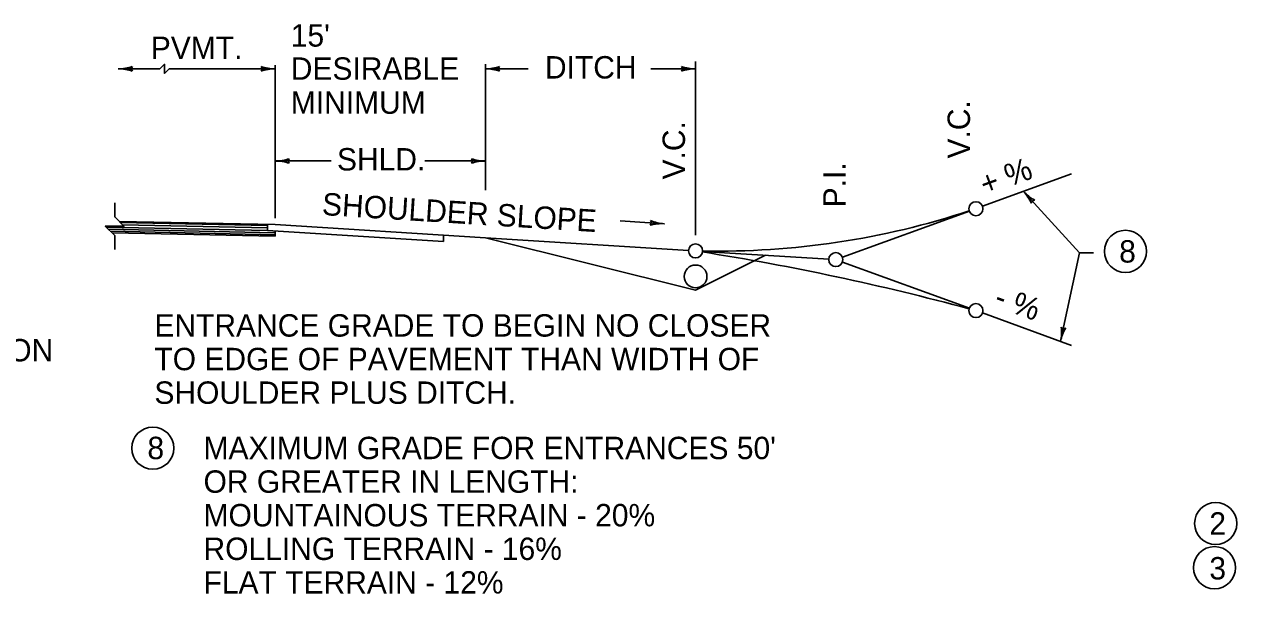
# Model space of a CAD drawing. Extents: x 1000 to 1036.3, y 1000 to 1022.
# Drawn here: x 1019.16 to 1029.97, y 1011.17 to 1016.25 of the extents above; entities that cross this region are included whole.
import ezdxf

# ---------------------------------------------------------------- set-up
doc = ezdxf.new("R2010")
doc.units = 0
doc.layers.add('Level 1', color=7, linetype='Continuous')

msp = doc.modelspace()

# ---------------------------------------------------------------- linework, layer by layer
at = {"layer": 'Level 1'}
for p, q in [((1021.393, 1014.518), (1021.393, 1015.884)), ((1023.268, 1014.768), (1023.268, 1015.892)), ((1025.141, 1014.366), (1025.141, 1015.916)), ((1019.994, 1015.852), (1020.303, 1015.852)), ((1020.511, 1015.852), (1021.392, 1015.852)), ((1023.268, 1015.852), (1023.65, 1015.852)), ((1024.742, 1015.852), (1025.141, 1015.852)), ((1021.393, 1015.029), (1021.892, 1015.029)), ((1022.726, 1015.029), (1023.268, 1015.029)), ((1027.7, 1014.625), (1028.494, 1014.914)), ((1028.565, 1014.21), (1028.065, 1014.757)), ((1026.45, 1014.17), (1027.583, 1014.582)), ((1020.002, 1014.49), (1021.393, 1014.461)), ((1020.011, 1014.481), (1021.324, 1014.454)), ((1024.863, 1014.469), (1024.469, 1014.494)), ((1019.886, 1014.439), (1021.324, 1014.409)), ((1019.905, 1014.42), (1021.393, 1014.389)), ((1019.923, 1014.402), (1021.393, 1014.371)), ((1019.939, 1014.387), (1021.393, 1014.357)), ((1020.033, 1014.459), (1021.324, 1014.432)), ((1021.324, 1014.408), (1021.324, 1014.462)), ((1022.893, 1014.31), (1021.324, 1014.408)), ((1023.268, 1014.344), (1021.393, 1014.461)), ((1021.393, 1014.357), (1021.393, 1014.403)), ((1022.893, 1014.31), (1022.893, 1014.367)), ((1023.268, 1014.344), (1025.141, 1013.875)), ((1025.079, 1014.23), (1023.268, 1014.344)), ((1025.141, 1013.875), (1025.766, 1014.187)), ((1026.329, 1014.152), (1025.204, 1014.222)), ((1028.565, 1014.21), (1028.395, 1013.419)), ((1028.69, 1014.21), (1028.565, 1014.21)), ((1027.583, 1013.715), (1026.45, 1014.127)), ((1028.494, 1013.383), (1027.7, 1013.672))]:
    msp.add_line(p, q, dxfattribs=at)
for points in [[(1020.303, 1015.852), (1020.365, 1015.852), (1020.407, 1015.893), (1020.407, 1015.81), (1020.448, 1015.852), (1020.511, 1015.852)], [(1019.962, 1014.239), (1019.962, 1014.364), (1019.878, 1014.447), (1020.045, 1014.447), (1019.962, 1014.53), (1019.962, 1014.655)]]:
    msp.add_lwpolyline(points, dxfattribs=at)
for centre, radius in [((1027.641, 1014.603), 0.0625), ((1028.974, 1014.222), 0.188), ((1025.141, 1014.226), 0.0625), ((1026.391, 1014.148), 0.0625), ((1025.141, 1013.998), 0.102), ((1027.641, 1013.693), 0.0625), ((1020.302, 1012.465), 0.188), ((1029.779, 1011.793), 0.188), ((1029.768, 1011.398), 0.188)]:
    msp.add_circle(centre, radius, dxfattribs=at)
for centre, radius, start, end in [((1019.994, 1016.242), 0.391, 270, 288.6688), ((1020.143, 1015.852), 0.0312, 138.7746, 220.8913), ((1021.244, 1015.852), 0.0312, 318.7746, 40.8913), ((1021.393, 1016.242), 0.391, 251.3472, 269.9939), ((1023.268, 1016.242), 0.391, 270, 288.6688), ((1023.416, 1015.852), 0.0312, 138.7746, 220.8913), ((1024.993, 1015.852), 0.0312, 318.7746, 40.8913), ((1025.141, 1016.242), 0.391, 251.3472, 269.9939), ((1019.994, 1015.461), 0.391, 71.3472, 89.9939), ((1019.994, 1016.242), 0.391, 269.9878, 270), ((1021.393, 1015.461), 0.391, 90, 108.6688), ((1021.393, 1015.461), 0.391, 89.9878, 90), ((1023.268, 1015.461), 0.391, 71.3472, 89.9939), ((1023.268, 1016.242), 0.391, 269.9878, 270), ((1025.141, 1015.461), 0.391, 90, 108.6688), ((1025.141, 1015.461), 0.391, 89.9878, 90), ((1021.393, 1015.419), 0.391, 270, 288.6688), ((1021.393, 1014.638), 0.391, 71.3472, 89.9939), ((1021.393, 1015.419), 0.391, 269.9878, 270), ((1021.541, 1015.029), 0.0312, 138.7746, 220.8913), ((1023.119, 1015.029), 0.0312, 318.7746, 40.8913), ((1023.268, 1015.419), 0.391, 251.3472, 269.9939), ((1023.268, 1014.638), 0.391, 90, 108.6688), ((1023.268, 1014.638), 0.391, 89.9878, 90), ((1028.354, 1015.021), 0.391, 222.3997, 241.0685), ((1027.777, 1014.494), 0.391, 23.7469, 42.3936), ((1028.354, 1015.021), 0.391, 222.3875, 222.3997), ((1025.35, 1021.322), 7.098, 268.8179, 288.3257), ((1028.165, 1014.648), 0.0312, 91.1743, 173.291), ((1024.715, 1014.478), 0.0312, 315.2043, 37.321), ((1024.839, 1014.079), 0.391, 86.4297, 105.0985), ((1024.887, 1014.859), 0.391, 247.7769, 266.4236), ((1024.839, 1014.079), 0.391, 86.4175, 86.4297), ((1021.637, 991.665), 22.832, 74.9108, 81.015), ((1028.013, 1013.501), 0.391, 347.8611, 6.5299), ((1028.777, 1013.337), 0.391, 149.2083, 167.855), ((1028.426, 1013.564), 0.0312, 216.6357, 298.7524), ((1028.013, 1013.501), 0.391, 347.8489, 347.8611)]:
    msp.add_arc(centre, radius, start, end, dxfattribs=at)

# ---------------------------------------------------------------- texts
for s, p in [("15' ", (1021.532, 1016.05)), ('PVMT.', (1020.284, 1015.939)), ('DESIRABLE', (1021.532, 1015.754)), ('DITCH', (1023.798, 1015.765)), ('MINIMUM', (1021.532, 1015.45)), ('SHLD.', (1021.944, 1014.944)), ('8', (1028.918, 1014.122)), ('ENTRANCE GRADE TO BEGIN NO CLOSER', (1020.316, 1013.461)), ('CONSTRUCTION', (1017.26, 1013.24)), ('TO EDGE OF PAVEMENT THAN WIDTH OF', (1020.316, 1013.161)), ('SHOULDER PLUS DITCH.', (1020.316, 1012.861)), ('8', (1020.254, 1012.367)), ("MAXIMUM GRADE FOR ENTRANCES 50'", (1020.754, 1012.367)), ('OR GREATER IN LENGTH:', (1020.754, 1012.067)), ('MOUNTAINOUS TERRAIN - 20%', (1020.754, 1011.767)), ('2', (1029.722, 1011.693)), ('ROLLING TERRAIN - 16%', (1020.754, 1011.467)), ('3', (1029.722, 1011.293)), ('FLAT TERRAIN - 12%', (1020.754, 1011.167))]:
    msp.add_text(s, height=0.2, dxfattribs=at).set_placement(p)
for s, rotation, p in [('V.C.', 90, (1027.588, 1015.051)), ('V.C.', 90, (1025.047, 1014.864)), ('+ %', 19.997, (1027.722, 1014.718)), ('P.I.', 90, (1026.48, 1014.615)), ('SHOULDER SLOPE', 356.4226, (1021.806, 1014.547)), ('- %', 340.0011, (1027.792, 1013.736))]:
    msp.add_text(s, height=0.2, rotation=rotation, dxfattribs=at).set_placement(p)

doc.saveas('drawing.dxf')
